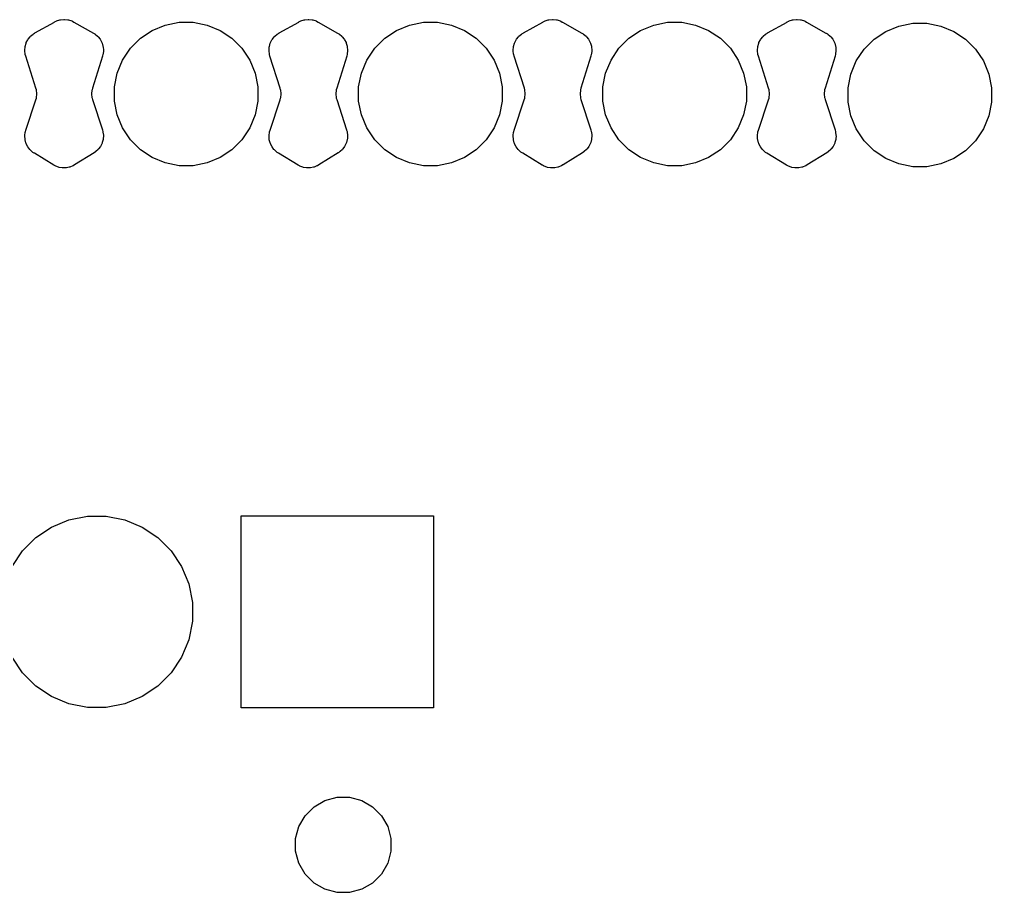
# Model space of a CAD drawing. Header units: millimetres. Extents: x 73.6 to 173.5, y -158 to -94.8.
# Drawn here: x 136.01 to 146.12, y -126.79 to -117.7 of the extents above; entities that cross this region are included whole.
import ezdxf

# ---------------------------------------------------------------- set-up
doc = ezdxf.new("R2010")
doc.units = ezdxf.units.MM
doc.layers.add('F.Mask', color=201, linetype='CONTINUOUS', true_color=0xd864ff)

msp = doc.modelspace()

# ---------------------------------------------------------------- linework, layer by layer
at = {"layer": 'F.Mask', "linetype": 'CONTINUOUS'}
for p, q in [((136.168544, -117.84104), (136.372284, -117.72658)), ((136.372284, -117.72658), (136.373131, -117.726118)), ((136.373131, -117.726118), (136.388575, -117.717935)), ((136.388575, -117.717935), (136.394401, -117.715494)), ((136.394401, -117.715494), (136.428134, -117.70483)), ((136.428134, -117.70483), (136.435159, -117.70338)), ((136.435159, -117.70338), (136.469987, -117.699867)), ((136.469987, -117.699867), (136.477156, -117.699883)), ((136.477156, -117.699883), (136.511977, -117.703559)), ((136.511977, -117.703559), (136.518987, -117.705038)), ((136.518987, -117.705038), (136.55266, -117.715856)), ((136.55266, -117.715856), (136.558515, -117.718345)), ((136.558515, -117.718345), (136.573912, -117.726617)), ((136.573912, -117.726617), (136.57461, -117.727003)), ((136.57461, -117.727003), (136.776067, -117.841467)), ((137.388452, -117.814468), (137.524286, -117.758204)), ((137.524286, -117.758204), (137.668487, -117.72952)), ((137.668487, -117.72952), (137.815513, -117.72952)), ((137.815513, -117.72952), (137.959714, -117.758204)), ((137.959714, -117.758204), (138.095548, -117.814468)), ((138.708544, -117.84104), (138.912284, -117.72658)), ((138.912284, -117.72658), (138.913131, -117.726118)), ((138.913131, -117.726118), (138.928575, -117.717935)), ((138.928575, -117.717935), (138.934401, -117.715494)), ((138.934401, -117.715494), (138.968134, -117.70483)), ((138.968134, -117.70483), (138.975159, -117.70338)), ((138.975159, -117.70338), (139.009987, -117.699867)), ((139.009987, -117.699867), (139.017156, -117.699883)), ((139.017156, -117.699883), (139.051977, -117.703559)), ((139.051977, -117.703559), (139.058987, -117.705038)), ((139.058987, -117.705038), (139.09266, -117.715856)), ((139.09266, -117.715856), (139.098515, -117.718345)), ((139.098515, -117.718345), (139.113912, -117.726617)), ((139.113912, -117.726617), (139.11461, -117.727003)), ((139.11461, -117.727003), (139.316067, -117.841467)), ((139.928452, -117.814468), (140.064286, -117.758204)), ((140.064286, -117.758204), (140.208487, -117.72952)), ((140.208487, -117.72952), (140.355513, -117.72952)), ((140.355513, -117.72952), (140.499714, -117.758204)), ((140.499714, -117.758204), (140.635548, -117.814468)), ((141.248544, -117.84104), (141.452284, -117.72658)), ((141.452284, -117.72658), (141.453131, -117.726118)), ((141.453131, -117.726118), (141.468575, -117.717935)), ((141.468575, -117.717935), (141.474401, -117.715494)), ((141.474401, -117.715494), (141.508134, -117.70483)), ((141.508134, -117.70483), (141.515159, -117.70338)), ((141.515159, -117.70338), (141.549987, -117.699867)), ((141.549987, -117.699867), (141.557156, -117.699883)), ((141.557156, -117.699883), (141.591977, -117.703559)), ((141.591977, -117.703559), (141.598987, -117.705038)), ((141.598987, -117.705038), (141.63266, -117.715856)), ((141.63266, -117.715856), (141.638515, -117.718345)), ((141.638515, -117.718345), (141.653912, -117.726617)), ((141.653912, -117.726617), (141.65461, -117.727003)), ((141.65461, -117.727003), (141.856067, -117.841467)), ((142.468452, -117.814468), (142.604286, -117.758204)), ((142.604286, -117.758204), (142.748487, -117.72952)), ((142.748487, -117.72952), (142.895513, -117.72952)), ((142.895513, -117.72952), (143.039714, -117.758204)), ((143.039714, -117.758204), (143.175548, -117.814468)), ((143.788544, -117.84104), (143.992284, -117.72658)), ((143.992284, -117.72658), (143.993131, -117.726118)), ((143.993131, -117.726118), (144.008575, -117.717935)), ((144.008575, -117.717935), (144.014401, -117.715494)), ((144.014401, -117.715494), (144.048134, -117.70483)), ((144.048134, -117.70483), (144.055159, -117.70338)), ((144.055159, -117.70338), (144.089987, -117.699867)), ((144.089987, -117.699867), (144.097156, -117.699883)), ((144.097156, -117.699883), (144.131977, -117.703559)), ((144.131977, -117.703559), (144.138987, -117.705038)), ((144.138987, -117.705038), (144.17266, -117.715856)), ((144.17266, -117.715856), (144.178515, -117.718345)), ((144.178515, -117.718345), (144.193912, -117.726617)), ((144.193912, -117.726617), (144.19461, -117.727003)), ((144.19461, -117.727003), (144.396067, -117.841467)), ((145.018452, -117.824468), (145.154286, -117.768204)), ((145.154286, -117.768204), (145.298487, -117.73952)), ((145.298487, -117.73952), (145.445513, -117.73952)), ((145.445513, -117.73952), (145.589714, -117.768204)), ((145.589714, -117.768204), (145.725548, -117.824468)), ((136.097794, -117.906261), (136.118385, -117.88018)), ((136.118385, -117.88018), (136.123104, -117.875273)), ((136.123104, -117.875273), (136.148639, -117.853447)), ((136.148639, -117.853447), (136.1535, -117.849965)), ((136.1535, -117.849965), (136.167787, -117.841478)), ((136.167787, -117.841478), (136.168544, -117.84104)), ((136.776067, -117.841467), (136.776775, -117.841881)), ((136.776775, -117.841881), (136.790879, -117.850331)), ((136.790879, -117.850331), (136.795694, -117.853804)), ((136.795694, -117.853804), (136.820921, -117.875483)), ((136.820921, -117.875483), (136.825588, -117.880352)), ((136.825588, -117.880352), (136.845955, -117.906199)), ((137.266205, -117.896151), (137.388452, -117.814468)), ((138.095548, -117.814468), (138.217795, -117.896151)), ((138.637794, -117.906261), (138.658385, -117.88018)), ((138.658385, -117.88018), (138.663104, -117.875273)), ((138.663104, -117.875273), (138.688639, -117.853447)), ((138.688639, -117.853447), (138.6935, -117.849965)), ((138.6935, -117.849965), (138.707787, -117.841478)), ((138.707787, -117.841478), (138.708544, -117.84104)), ((139.316067, -117.841467), (139.316775, -117.841881)), ((139.316775, -117.841881), (139.330879, -117.850331)), ((139.330879, -117.850331), (139.335694, -117.853804)), ((139.335694, -117.853804), (139.360921, -117.875483)), ((139.360921, -117.875483), (139.365588, -117.880352)), ((139.365588, -117.880352), (139.385955, -117.906199)), ((139.806205, -117.896151), (139.928452, -117.814468)), ((140.635548, -117.814468), (140.757795, -117.896151)), ((141.177794, -117.906261), (141.198385, -117.88018)), ((141.198385, -117.88018), (141.203104, -117.875273)), ((141.203104, -117.875273), (141.228639, -117.853447)), ((141.228639, -117.853447), (141.2335, -117.849965)), ((141.2335, -117.849965), (141.247787, -117.841478)), ((141.247787, -117.841478), (141.248544, -117.84104)), ((141.856067, -117.841467), (141.856775, -117.841881)), ((141.856775, -117.841881), (141.870879, -117.850331)), ((141.870879, -117.850331), (141.875694, -117.853804)), ((141.875694, -117.853804), (141.900921, -117.875483)), ((141.900921, -117.875483), (141.905588, -117.880352)), ((141.905588, -117.880352), (141.925955, -117.906199)), ((142.346205, -117.896151), (142.468452, -117.814468)), ((143.175548, -117.814468), (143.297795, -117.896151)), ((143.717794, -117.906261), (143.738385, -117.88018)), ((143.738385, -117.88018), (143.743104, -117.875273)), ((143.743104, -117.875273), (143.768639, -117.853447)), ((143.768639, -117.853447), (143.7735, -117.849965)), ((143.7735, -117.849965), (143.787787, -117.841478)), ((143.787787, -117.841478), (143.788544, -117.84104)), ((144.396067, -117.841467), (144.396775, -117.841881)), ((144.396775, -117.841881), (144.410879, -117.850331)), ((144.410879, -117.850331), (144.415694, -117.853804)), ((144.415694, -117.853804), (144.440921, -117.875483)), ((144.440921, -117.875483), (144.445588, -117.880352)), ((144.445588, -117.880352), (144.465955, -117.906199)), ((144.896205, -117.906151), (145.018452, -117.824468)), ((145.725548, -117.824468), (145.847795, -117.906151)), ((136.06341, -118.019668), (136.066151, -117.986541)), ((136.066151, -117.986541), (136.06737, -117.979851)), ((136.06737, -117.979851), (136.076482, -117.947903)), ((136.076482, -117.947903), (136.078979, -117.941565)), ((136.078979, -117.941565), (136.094118, -117.911986)), ((136.094118, -117.911986), (136.097794, -117.906261)), ((136.845955, -117.906199), (136.849603, -117.911883)), ((136.849603, -117.911883), (136.864619, -117.941161)), ((136.864619, -117.941161), (136.867102, -117.947431)), ((136.867102, -117.947431), (136.876206, -117.979052)), ((136.876206, -117.979052), (136.87744, -117.985699)), ((136.87744, -117.985699), (136.880292, -118.018474)), ((137.162242, -118.000114), (137.266205, -117.896151)), ((138.217795, -117.896151), (138.321758, -118.000114)), ((138.60341, -118.019668), (138.606151, -117.986541)), ((138.606151, -117.986541), (138.60737, -117.979851)), ((138.60737, -117.979851), (138.616482, -117.947903)), ((138.616482, -117.947903), (138.618979, -117.941565)), ((138.618979, -117.941565), (138.634118, -117.911986)), ((138.634118, -117.911986), (138.637794, -117.906261)), ((139.385955, -117.906199), (139.389603, -117.911883)), ((139.389603, -117.911883), (139.404619, -117.941161)), ((139.404619, -117.941161), (139.407102, -117.947431)), ((139.407102, -117.947431), (139.416206, -117.979052)), ((139.416206, -117.979052), (139.41744, -117.985699)), ((139.41744, -117.985699), (139.420292, -118.018474)), ((139.702242, -118.000114), (139.806205, -117.896151)), ((140.757795, -117.896151), (140.861758, -118.000114)), ((141.14341, -118.019668), (141.146151, -117.986541)), ((141.146151, -117.986541), (141.14737, -117.979851)), ((141.14737, -117.979851), (141.156482, -117.947903)), ((141.156482, -117.947903), (141.158979, -117.941565)), ((141.158979, -117.941565), (141.174118, -117.911986)), ((141.174118, -117.911986), (141.177794, -117.906261)), ((141.925955, -117.906199), (141.929603, -117.911883)), ((141.929603, -117.911883), (141.944619, -117.941161)), ((141.944619, -117.941161), (141.947102, -117.947431)), ((141.947102, -117.947431), (141.956206, -117.979052)), ((141.956206, -117.979052), (141.95744, -117.985699)), ((141.95744, -117.985699), (141.960292, -118.018474)), ((142.242242, -118.000114), (142.346205, -117.896151)), ((143.297795, -117.896151), (143.401758, -118.000114)), ((143.68341, -118.019668), (143.686151, -117.986541)), ((143.686151, -117.986541), (143.68737, -117.979851)), ((143.68737, -117.979851), (143.696482, -117.947903)), ((143.696482, -117.947903), (143.698979, -117.941565)), ((143.698979, -117.941565), (143.714118, -117.911986)), ((143.714118, -117.911986), (143.717794, -117.906261)), ((144.465955, -117.906199), (144.469603, -117.911883)), ((144.469603, -117.911883), (144.484619, -117.941161)), ((144.484619, -117.941161), (144.487102, -117.947431)), ((144.487102, -117.947431), (144.496206, -117.979052)), ((144.496206, -117.979052), (144.49744, -117.985699)), ((144.49744, -117.985699), (144.500292, -118.018474)), ((144.792242, -118.010114), (144.896205, -117.906151)), ((145.847795, -117.906151), (145.951758, -118.010114)), ((136.063512, -118.026464), (136.06341, -118.019668)), ((136.067289, -118.059843), (136.063512, -118.026464)), ((136.068467, -118.065708), (136.067289, -118.059843)), ((136.073122, -118.081665), (136.068467, -118.065708)), ((136.07335, -118.082412), (136.073122, -118.081665)), ((136.179185, -118.415039), (136.07335, -118.082412)), ((136.870825, -118.080801), (136.767111, -118.416341)), ((136.871088, -118.079908), (136.870825, -118.080801)), ((136.875558, -118.064104), (136.871088, -118.079908)), ((136.876679, -118.058313), (136.875558, -118.064104)), ((136.880224, -118.025219), (136.876679, -118.058313)), ((136.880292, -118.018474), (136.880224, -118.025219)), ((137.080559, -118.122361), (137.162242, -118.000114)), ((138.321758, -118.000114), (138.403441, -118.122361)), ((138.603512, -118.026464), (138.60341, -118.019668)), ((138.607289, -118.059843), (138.603512, -118.026464)), ((138.608467, -118.065708), (138.607289, -118.059843)), ((138.613122, -118.081665), (138.608467, -118.065708)), ((138.61335, -118.082412), (138.613122, -118.081665)), ((138.719185, -118.415039), (138.61335, -118.082412)), ((139.410825, -118.080801), (139.307111, -118.416341)), ((139.411088, -118.079908), (139.410825, -118.080801)), ((139.415558, -118.064104), (139.411088, -118.079908)), ((139.416679, -118.058313), (139.415558, -118.064104)), ((139.420224, -118.025219), (139.416679, -118.058313)), ((139.420292, -118.018474), (139.420224, -118.025219)), ((139.620559, -118.122361), (139.702242, -118.000114)), ((140.861758, -118.000114), (140.943441, -118.122361)), ((141.143512, -118.026464), (141.14341, -118.019668)), ((141.147289, -118.059843), (141.143512, -118.026464)), ((141.148467, -118.065708), (141.147289, -118.059843)), ((141.153122, -118.081665), (141.148467, -118.065708)), ((141.15335, -118.082412), (141.153122, -118.081665)), ((141.259185, -118.415039), (141.15335, -118.082412)), ((141.950825, -118.080801), (141.847111, -118.416341)), ((141.951088, -118.079908), (141.950825, -118.080801)), ((141.955558, -118.064104), (141.951088, -118.079908)), ((141.956679, -118.058313), (141.955558, -118.064104)), ((141.960224, -118.025219), (141.956679, -118.058313)), ((141.960292, -118.018474), (141.960224, -118.025219)), ((142.160559, -118.122361), (142.242242, -118.000114)), ((143.401758, -118.000114), (143.483441, -118.122361)), ((143.683512, -118.026464), (143.68341, -118.019668)), ((143.687289, -118.059843), (143.683512, -118.026464)), ((143.688467, -118.065708), (143.687289, -118.059843)), ((143.693122, -118.081665), (143.688467, -118.065708)), ((143.69335, -118.082412), (143.693122, -118.081665)), ((143.799185, -118.415039), (143.69335, -118.082412)), ((144.490825, -118.080801), (144.387111, -118.416341)), ((144.491088, -118.079908), (144.490825, -118.080801)), ((144.495558, -118.064104), (144.491088, -118.079908)), ((144.496679, -118.058313), (144.495558, -118.064104)), ((144.500224, -118.025219), (144.496679, -118.058313)), ((144.500292, -118.018474), (144.500224, -118.025219)), ((144.710559, -118.132361), (144.792242, -118.010114)), ((145.951758, -118.010114), (146.033441, -118.132361)), ((137.024295, -118.258195), (137.080559, -118.122361)), ((138.403441, -118.122361), (138.459705, -118.258195)), ((139.564295, -118.258195), (139.620559, -118.122361)), ((140.943441, -118.122361), (140.999705, -118.258195)), ((142.104295, -118.258195), (142.160559, -118.122361)), ((143.483441, -118.122361), (143.539705, -118.258195)), ((144.654295, -118.268195), (144.710559, -118.132361)), ((146.033441, -118.132361), (146.089705, -118.268195)), ((136.995611, -118.402396), (137.024295, -118.258195)), ((138.459705, -118.258195), (138.488389, -118.402396)), ((139.535611, -118.402396), (139.564295, -118.258195)), ((140.999705, -118.258195), (141.028389, -118.402396)), ((142.075611, -118.402396), (142.104295, -118.258195)), ((143.539705, -118.258195), (143.568389, -118.402396)), ((144.625611, -118.412396), (144.654295, -118.268195)), ((146.089705, -118.268195), (146.118389, -118.412396)), ((136.184099, -118.431995), (136.179185, -118.415039)), ((136.18514, -118.43739), (136.184099, -118.431995)), ((136.184728, -118.513164), (136.188562, -118.478434)), ((136.188596, -118.472158), (136.18514, -118.43739)), ((136.188562, -118.478434), (136.188596, -118.472158)), ((136.761428, -118.438227), (136.758173, -118.472217)), ((136.758173, -118.472217), (136.758214, -118.478351)), ((136.758214, -118.478351), (136.761921, -118.512281)), ((136.762425, -118.432913), (136.761428, -118.438227)), ((136.767111, -118.416341), (136.762425, -118.432913)), ((136.995611, -118.549422), (136.995611, -118.402396)), ((138.488389, -118.402396), (138.488389, -118.549422)), ((138.724099, -118.431995), (138.719185, -118.415039)), ((138.72514, -118.43739), (138.724099, -118.431995)), ((138.724728, -118.513164), (138.728562, -118.478434)), ((138.728596, -118.472158), (138.72514, -118.43739)), ((138.728562, -118.478434), (138.728596, -118.472158)), ((139.301428, -118.438227), (139.298173, -118.472217)), ((139.298173, -118.472217), (139.298214, -118.478351)), ((139.298214, -118.478351), (139.301921, -118.512281)), ((139.302425, -118.432913), (139.301428, -118.438227)), ((139.307111, -118.416341), (139.302425, -118.432913)), ((139.535611, -118.549422), (139.535611, -118.402396)), ((141.028389, -118.402396), (141.028389, -118.549422)), ((141.264099, -118.431995), (141.259185, -118.415039)), ((141.26514, -118.43739), (141.264099, -118.431995)), ((141.264728, -118.513164), (141.268562, -118.478434)), ((141.268596, -118.472158), (141.26514, -118.43739)), ((141.268562, -118.478434), (141.268596, -118.472158)), ((141.841428, -118.438227), (141.838173, -118.472217)), ((141.838173, -118.472217), (141.838214, -118.478351)), ((141.838214, -118.478351), (141.841921, -118.512281)), ((141.842425, -118.432913), (141.841428, -118.438227)), ((141.847111, -118.416341), (141.842425, -118.432913)), ((142.075611, -118.549422), (142.075611, -118.402396)), ((143.568389, -118.402396), (143.568389, -118.549422)), ((143.804099, -118.431995), (143.799185, -118.415039)), ((143.80514, -118.43739), (143.804099, -118.431995)), ((143.804728, -118.513164), (143.808562, -118.478434)), ((143.808596, -118.472158), (143.80514, -118.43739)), ((143.808562, -118.478434), (143.808596, -118.472158)), ((144.381428, -118.438227), (144.378173, -118.472217)), ((144.378173, -118.472217), (144.378214, -118.478351)), ((144.378214, -118.478351), (144.381921, -118.512281)), ((144.382425, -118.432913), (144.381428, -118.438227)), ((144.387111, -118.416341), (144.382425, -118.432913)), ((144.625611, -118.559422), (144.625611, -118.412396)), ((146.118389, -118.412396), (146.118389, -118.559422)), ((136.073875, -118.852407), (136.178526, -118.535465)), ((136.178526, -118.535465), (136.183629, -118.518547)), ((136.183629, -118.518547), (136.184728, -118.513164)), ((136.761921, -118.512281), (136.762989, -118.517583)), ((136.762989, -118.517583), (136.767903, -118.534108)), ((136.767903, -118.534108), (136.870205, -118.850039)), ((137.024295, -118.693623), (136.995611, -118.549422)), ((138.488389, -118.549422), (138.459705, -118.693623)), ((138.613875, -118.852407), (138.718526, -118.535465)), ((138.718526, -118.535465), (138.723629, -118.518547)), ((138.723629, -118.518547), (138.724728, -118.513164)), ((139.301921, -118.512281), (139.302989, -118.517583)), ((139.302989, -118.517583), (139.307903, -118.534108)), ((139.307903, -118.534108), (139.410205, -118.850039)), ((139.564295, -118.693623), (139.535611, -118.549422)), ((141.028389, -118.549422), (140.999705, -118.693623)), ((141.153875, -118.852407), (141.258526, -118.535465)), ((141.258526, -118.535465), (141.263629, -118.518547)), ((141.263629, -118.518547), (141.264728, -118.513164)), ((141.841921, -118.512281), (141.842989, -118.517583)), ((141.842989, -118.517583), (141.847903, -118.534108)), ((141.847903, -118.534108), (141.950205, -118.850039)), ((142.104295, -118.693623), (142.075611, -118.549422)), ((143.568389, -118.549422), (143.539705, -118.693623)), ((143.693875, -118.852407), (143.798526, -118.535465)), ((143.798526, -118.535465), (143.803629, -118.518547)), ((143.803629, -118.518547), (143.804728, -118.513164)), ((144.381921, -118.512281), (144.382989, -118.517583)), ((144.382989, -118.517583), (144.387903, -118.534108)), ((144.387903, -118.534108), (144.490205, -118.850039)), ((144.654295, -118.703623), (144.625611, -118.559422)), ((146.118389, -118.559422), (146.089705, -118.703623)), ((137.080559, -118.829457), (137.024295, -118.693623)), ((138.459705, -118.693623), (138.403441, -118.829457)), ((139.620559, -118.829457), (139.564295, -118.693623)), ((140.999705, -118.693623), (140.943441, -118.829457)), ((142.160559, -118.829457), (142.104295, -118.693623)), ((143.539705, -118.693623), (143.483441, -118.829457)), ((144.710559, -118.839457), (144.654295, -118.703623)), ((146.089705, -118.703623), (146.033441, -118.839457)), ((136.063403, -118.907265), (136.06757, -118.874559)), ((136.06757, -118.874559), (136.068846, -118.868664)), ((136.068846, -118.868664), (136.073663, -118.853069)), ((136.073663, -118.853069), (136.073875, -118.852407)), ((136.870205, -118.850039), (136.870446, -118.850813)), ((136.870446, -118.850813), (136.875044, -118.866228)), ((136.875044, -118.866228), (136.876237, -118.871911)), ((136.876237, -118.871911), (136.88026, -118.904222)), ((136.88026, -118.904222), (136.880452, -118.910824)), ((137.162242, -118.951704), (137.080559, -118.829457)), ((138.403441, -118.829457), (138.321758, -118.951704)), ((138.603403, -118.907265), (138.60757, -118.874559)), ((138.60757, -118.874559), (138.608846, -118.868664)), ((138.608846, -118.868664), (138.613663, -118.853069)), ((138.613663, -118.853069), (138.613875, -118.852407)), ((139.410205, -118.850039), (139.410446, -118.850813)), ((139.410446, -118.850813), (139.415044, -118.866228)), ((139.415044, -118.866228), (139.416237, -118.871911)), ((139.416237, -118.871911), (139.42026, -118.904222)), ((139.42026, -118.904222), (139.420452, -118.910824)), ((139.702242, -118.951704), (139.620559, -118.829457)), ((140.943441, -118.829457), (140.861758, -118.951704)), ((141.143403, -118.907265), (141.14757, -118.874559)), ((141.14757, -118.874559), (141.148846, -118.868664)), ((141.148846, -118.868664), (141.153663, -118.853069)), ((141.153663, -118.853069), (141.153875, -118.852407)), ((141.950205, -118.850039), (141.950446, -118.850813)), ((141.950446, -118.850813), (141.955044, -118.866228)), ((141.955044, -118.866228), (141.956237, -118.871911)), ((141.956237, -118.871911), (141.96026, -118.904222)), ((141.96026, -118.904222), (141.960452, -118.910824)), ((142.242242, -118.951704), (142.160559, -118.829457)), ((143.483441, -118.829457), (143.401758, -118.951704)), ((143.683403, -118.907265), (143.68757, -118.874559)), ((143.68757, -118.874559), (143.688846, -118.868664)), ((143.688846, -118.868664), (143.693663, -118.853069)), ((143.693663, -118.853069), (143.693875, -118.852407)), ((144.490205, -118.850039), (144.490446, -118.850813)), ((144.490446, -118.850813), (144.495044, -118.866228)), ((144.495044, -118.866228), (144.496237, -118.871911)), ((144.496237, -118.871911), (144.50026, -118.904222)), ((144.50026, -118.904222), (144.500452, -118.910824)), ((144.792242, -118.961704), (144.710559, -118.839457)), ((146.033441, -118.839457), (145.951758, -118.961704)), ((136.063198, -118.913963), (136.063403, -118.907265)), ((136.065334, -118.946585), (136.063198, -118.913963)), ((136.066408, -118.953185), (136.065334, -118.946585)), ((136.074733, -118.984806), (136.066408, -118.953185)), ((136.077049, -118.991083), (136.074733, -118.984806)), ((136.091251, -119.020519), (136.077049, -118.991083)), ((136.866906, -118.986868), (136.853068, -119.015944)), ((136.869171, -118.980655), (136.866906, -118.986868)), ((136.877291, -118.949486), (136.869171, -118.980655)), ((136.878345, -118.942962), (136.877291, -118.949486)), ((136.880452, -118.910824), (136.878345, -118.942962)), ((137.266205, -119.055667), (137.162242, -118.951704)), ((138.321758, -118.951704), (138.217795, -119.055667)), ((138.603198, -118.913963), (138.603403, -118.907265)), ((138.605334, -118.946585), (138.603198, -118.913963)), ((138.606408, -118.953185), (138.605334, -118.946585)), ((138.614733, -118.984806), (138.606408, -118.953185)), ((138.617049, -118.991083), (138.614733, -118.984806)), ((138.631251, -119.020519), (138.617049, -118.991083)), ((139.406906, -118.986868), (139.393068, -119.015944)), ((139.409171, -118.980655), (139.406906, -118.986868)), ((139.417291, -118.949486), (139.409171, -118.980655)), ((139.418345, -118.942962), (139.417291, -118.949486)), ((139.420452, -118.910824), (139.418345, -118.942962)), ((139.806205, -119.055667), (139.702242, -118.951704)), ((140.861758, -118.951704), (140.757795, -119.055667)), ((141.143198, -118.913963), (141.143403, -118.907265)), ((141.145334, -118.946585), (141.143198, -118.913963)), ((141.146408, -118.953185), (141.145334, -118.946585)), ((141.154733, -118.984806), (141.146408, -118.953185)), ((141.157049, -118.991083), (141.154733, -118.984806)), ((141.171251, -119.020519), (141.157049, -118.991083)), ((141.946906, -118.986868), (141.933068, -119.015944)), ((141.949171, -118.980655), (141.946906, -118.986868)), ((141.957291, -118.949486), (141.949171, -118.980655)), ((141.958345, -118.942962), (141.957291, -118.949486)), ((141.960452, -118.910824), (141.958345, -118.942962)), ((142.346205, -119.055667), (142.242242, -118.951704)), ((143.401758, -118.951704), (143.297795, -119.055667)), ((143.683198, -118.913963), (143.683403, -118.907265)), ((143.685334, -118.946585), (143.683198, -118.913963)), ((143.686408, -118.953185), (143.685334, -118.946585)), ((143.694733, -118.984806), (143.686408, -118.953185)), ((143.697049, -118.991083), (143.694733, -118.984806)), ((143.711251, -119.020519), (143.697049, -118.991083)), ((144.486906, -118.986868), (144.473068, -119.015944)), ((144.489171, -118.980655), (144.486906, -118.986868)), ((144.497291, -118.949486), (144.489171, -118.980655)), ((144.498345, -118.942962), (144.497291, -118.949486)), ((144.500452, -118.910824), (144.498345, -118.942962)), ((144.896205, -119.065667), (144.792242, -118.961704)), ((145.951758, -118.961704), (145.847795, -119.065667)), ((136.094727, -119.026245), (136.091251, -119.020519)), ((136.11429, -119.052433), (136.094727, -119.026245)), ((136.118798, -119.057393), (136.11429, -119.052433)), ((136.143244, -119.079585), (136.118798, -119.057393)), ((136.147947, -119.083179), (136.143244, -119.079585)), ((136.161779, -119.092004), (136.147947, -119.083179)), ((136.162334, -119.09235), (136.161779, -119.092004)), ((136.365477, -119.215605), (136.162334, -119.09235)), ((136.783619, -119.087533), (136.581019, -119.214158)), ((136.784333, -119.087075), (136.783619, -119.087533)), ((136.797777, -119.078229), (136.784333, -119.087075)), ((136.80233, -119.074659), (136.797777, -119.078229)), ((136.826215, -119.052503), (136.80233, -119.074659)), ((136.830603, -119.047582), (136.826215, -119.052503)), ((136.849672, -119.021624), (136.830603, -119.047582)), ((136.853068, -119.015944), (136.849672, -119.021624)), ((137.388452, -119.13735), (137.266205, -119.055667)), ((138.217795, -119.055667), (138.095548, -119.13735)), ((138.634727, -119.026245), (138.631251, -119.020519)), ((138.65429, -119.052433), (138.634727, -119.026245)), ((138.658798, -119.057393), (138.65429, -119.052433)), ((138.683244, -119.079585), (138.658798, -119.057393)), ((138.687947, -119.083179), (138.683244, -119.079585)), ((138.701779, -119.092004), (138.687947, -119.083179)), ((138.702334, -119.09235), (138.701779, -119.092004)), ((138.905477, -119.215605), (138.702334, -119.09235)), ((139.323619, -119.087533), (139.121019, -119.214158)), ((139.324333, -119.087075), (139.323619, -119.087533)), ((139.337777, -119.078229), (139.324333, -119.087075)), ((139.34233, -119.074659), (139.337777, -119.078229)), ((139.366215, -119.052503), (139.34233, -119.074659)), ((139.370603, -119.047582), (139.366215, -119.052503)), ((139.389672, -119.021624), (139.370603, -119.047582)), ((139.393068, -119.015944), (139.389672, -119.021624)), ((139.928452, -119.13735), (139.806205, -119.055667)), ((140.757795, -119.055667), (140.635548, -119.13735)), ((141.174727, -119.026245), (141.171251, -119.020519)), ((141.19429, -119.052433), (141.174727, -119.026245)), ((141.198798, -119.057393), (141.19429, -119.052433)), ((141.223244, -119.079585), (141.198798, -119.057393)), ((141.227947, -119.083179), (141.223244, -119.079585)), ((141.241779, -119.092004), (141.227947, -119.083179)), ((141.242334, -119.09235), (141.241779, -119.092004)), ((141.445477, -119.215605), (141.242334, -119.09235)), ((141.863619, -119.087533), (141.661019, -119.214158)), ((141.864333, -119.087075), (141.863619, -119.087533)), ((141.877777, -119.078229), (141.864333, -119.087075)), ((141.88233, -119.074659), (141.877777, -119.078229)), ((141.906215, -119.052503), (141.88233, -119.074659)), ((141.910603, -119.047582), (141.906215, -119.052503)), ((141.929672, -119.021624), (141.910603, -119.047582)), ((141.933068, -119.015944), (141.929672, -119.021624)), ((142.468452, -119.13735), (142.346205, -119.055667)), ((143.297795, -119.055667), (143.175548, -119.13735)), ((143.714727, -119.026245), (143.711251, -119.020519)), ((143.73429, -119.052433), (143.714727, -119.026245)), ((143.738798, -119.057393), (143.73429, -119.052433)), ((143.763244, -119.079585), (143.738798, -119.057393)), ((143.767947, -119.083179), (143.763244, -119.079585)), ((143.781779, -119.092004), (143.767947, -119.083179)), ((143.782334, -119.09235), (143.781779, -119.092004)), ((143.985477, -119.215605), (143.782334, -119.09235)), ((144.403619, -119.087533), (144.201019, -119.214158)), ((144.404333, -119.087075), (144.403619, -119.087533)), ((144.417777, -119.078229), (144.404333, -119.087075)), ((144.42233, -119.074659), (144.417777, -119.078229)), ((144.446215, -119.052503), (144.42233, -119.074659)), ((144.450603, -119.047582), (144.446215, -119.052503)), ((144.469672, -119.021624), (144.450603, -119.047582)), ((144.473068, -119.015944), (144.469672, -119.021624)), ((145.018452, -119.14735), (144.896205, -119.065667)), ((145.847795, -119.065667), (145.725548, -119.14735)), ((137.524286, -119.193614), (137.388452, -119.13735)), ((137.668487, -119.222298), (137.524286, -119.193614)), ((137.959714, -119.193614), (137.815513, -119.222298)), ((138.095548, -119.13735), (137.959714, -119.193614)), ((140.064286, -119.193614), (139.928452, -119.13735)), ((140.208487, -119.222298), (140.064286, -119.193614)), ((140.499714, -119.193614), (140.355513, -119.222298)), ((140.635548, -119.13735), (140.499714, -119.193614)), ((142.604286, -119.193614), (142.468452, -119.13735)), ((142.748487, -119.222298), (142.604286, -119.193614)), ((143.039714, -119.193614), (142.895513, -119.222298)), ((143.175548, -119.13735), (143.039714, -119.193614)), ((145.154286, -119.203614), (145.018452, -119.14735)), ((145.298487, -119.232298), (145.154286, -119.203614)), ((145.589714, -119.203614), (145.445513, -119.232298)), ((145.725548, -119.14735), (145.589714, -119.203614)), ((136.366131, -119.215992), (136.365477, -119.215605)), ((136.379697, -119.223803), (136.366131, -119.215992)), ((136.384787, -119.226211), (136.379697, -119.223803)), ((136.414383, -119.237396), (136.384787, -119.226211)), ((136.420575, -119.239106), (136.414383, -119.237396)), ((136.451393, -119.244631), (136.420575, -119.239106)), ((136.457775, -119.245177), (136.451393, -119.244631)), ((136.489087, -119.244971), (136.457775, -119.245177)), ((136.495458, -119.24434), (136.489087, -119.244971)), ((136.526215, -119.238407), (136.495458, -119.24434)), ((136.532368, -119.23662), (136.526215, -119.238407)), ((136.561817, -119.225043), (136.532368, -119.23662)), ((136.566864, -119.222573), (136.561817, -119.225043)), ((136.580373, -119.214551), (136.566864, -119.222573)), ((136.581019, -119.214158), (136.580373, -119.214551)), ((137.815513, -119.222298), (137.668487, -119.222298)), ((138.906131, -119.215992), (138.905477, -119.215605)), ((138.919697, -119.223803), (138.906131, -119.215992)), ((138.924787, -119.226211), (138.919697, -119.223803)), ((138.954383, -119.237396), (138.924787, -119.226211)), ((138.960575, -119.239106), (138.954383, -119.237396)), ((138.991393, -119.244631), (138.960575, -119.239106)), ((138.997775, -119.245177), (138.991393, -119.244631)), ((139.029087, -119.244971), (138.997775, -119.245177)), ((139.035458, -119.24434), (139.029087, -119.244971)), ((139.066215, -119.238407), (139.035458, -119.24434)), ((139.072368, -119.23662), (139.066215, -119.238407)), ((139.101817, -119.225043), (139.072368, -119.23662)), ((139.106864, -119.222573), (139.101817, -119.225043)), ((139.120373, -119.214551), (139.106864, -119.222573)), ((139.121019, -119.214158), (139.120373, -119.214551)), ((140.355513, -119.222298), (140.208487, -119.222298)), ((141.446131, -119.215992), (141.445477, -119.215605)), ((141.459697, -119.223803), (141.446131, -119.215992)), ((141.464787, -119.226211), (141.459697, -119.223803)), ((141.494383, -119.237396), (141.464787, -119.226211)), ((141.500575, -119.239106), (141.494383, -119.237396)), ((141.531393, -119.244631), (141.500575, -119.239106)), ((141.537775, -119.245177), (141.531393, -119.244631)), ((141.569087, -119.244971), (141.537775, -119.245177)), ((141.575458, -119.24434), (141.569087, -119.244971)), ((141.606215, -119.238407), (141.575458, -119.24434)), ((141.612368, -119.23662), (141.606215, -119.238407)), ((141.641817, -119.225043), (141.612368, -119.23662)), ((141.646864, -119.222573), (141.641817, -119.225043)), ((141.660373, -119.214551), (141.646864, -119.222573)), ((141.661019, -119.214158), (141.660373, -119.214551)), ((142.895513, -119.222298), (142.748487, -119.222298)), ((143.986131, -119.215992), (143.985477, -119.215605)), ((143.999697, -119.223803), (143.986131, -119.215992)), ((144.004787, -119.226211), (143.999697, -119.223803)), ((144.034383, -119.237396), (144.004787, -119.226211)), ((144.040575, -119.239106), (144.034383, -119.237396)), ((144.071393, -119.244631), (144.040575, -119.239106)), ((144.077775, -119.245177), (144.071393, -119.244631)), ((144.109087, -119.244971), (144.077775, -119.245177)), ((144.115458, -119.24434), (144.109087, -119.244971)), ((144.146215, -119.238407), (144.115458, -119.24434)), ((144.152368, -119.23662), (144.146215, -119.238407)), ((144.181817, -119.225043), (144.152368, -119.23662)), ((144.186864, -119.222573), (144.181817, -119.225043)), ((144.200373, -119.214551), (144.186864, -119.222573)), ((144.201019, -119.214158), (144.200373, -119.214551)), ((145.445513, -119.232298), (145.298487, -119.232298)), ((136.341003, -122.982379), (136.522115, -122.90736)), ((136.522115, -122.90736), (136.714383, -122.869115)), ((136.714383, -122.869115), (136.910417, -122.869115)), ((136.910417, -122.869115), (137.102685, -122.90736)), ((137.102685, -122.90736), (137.283797, -122.982379)), ((138.3124, -124.8643), (138.3124, -122.8643)), ((138.3124, -122.8643), (140.3124, -122.8643)), ((140.3124, -122.8643), (140.3124, -124.8643)), ((136.178007, -123.09129), (136.341003, -122.982379)), ((137.283797, -122.982379), (137.446793, -123.09129)), ((136.03939, -123.229907), (136.178007, -123.09129)), ((137.446793, -123.09129), (137.58541, -123.229907)), ((135.930479, -123.392903), (136.03939, -123.229907)), ((137.58541, -123.229907), (137.694321, -123.392903)), ((137.694321, -123.392903), (137.76934, -123.574015)), ((137.76934, -123.574015), (137.807585, -123.766283)), ((137.807585, -123.766283), (137.807585, -123.962317)), ((137.807585, -123.962317), (137.76934, -124.154585)), ((137.76934, -124.154585), (137.694321, -124.335697)), ((136.03939, -124.498693), (135.930479, -124.335697)), ((137.694321, -124.335697), (137.58541, -124.498693)), ((136.178007, -124.63731), (136.03939, -124.498693)), ((137.58541, -124.498693), (137.446793, -124.63731)), ((136.341003, -124.746221), (136.178007, -124.63731)), ((137.446793, -124.63731), (137.283797, -124.746221)), ((136.522115, -124.82124), (136.341003, -124.746221)), ((137.283797, -124.746221), (137.102685, -124.82124)), ((136.714383, -124.859485), (136.522115, -124.82124)), ((136.910417, -124.859485), (136.714383, -124.859485)), ((137.102685, -124.82124), (136.910417, -124.859485)), ((140.3124, -124.8643), (138.3124, -124.8643)), ((139.071519, -125.893323), (139.184558, -125.82806)), ((139.184558, -125.82806), (139.310637, -125.794278)), ((139.310637, -125.794278), (139.441163, -125.794278)), ((139.441163, -125.794278), (139.567242, -125.82806)), ((139.567242, -125.82806), (139.680281, -125.893323)), ((138.979223, -125.985619), (139.071519, -125.893323)), ((139.680281, -125.893323), (139.772577, -125.985619)), ((138.91396, -126.098658), (138.979223, -125.985619)), ((139.772577, -125.985619), (139.83784, -126.098658)), ((138.880178, -126.224737), (138.91396, -126.098658)), ((139.83784, -126.098658), (139.871622, -126.224737)), ((138.880178, -126.355263), (138.880178, -126.224737)), ((139.871622, -126.224737), (139.871622, -126.355263)), ((138.91396, -126.481342), (138.880178, -126.355263)), ((139.871622, -126.355263), (139.83784, -126.481342)), ((138.979223, -126.594381), (138.91396, -126.481342)), ((139.83784, -126.481342), (139.772577, -126.594381)), ((139.071519, -126.686677), (138.979223, -126.594381)), ((139.184558, -126.75194), (139.071519, -126.686677)), ((139.680281, -126.686677), (139.567242, -126.75194)), ((139.772577, -126.594381), (139.680281, -126.686677)), ((139.310637, -126.785722), (139.184558, -126.75194)), ((139.441163, -126.785722), (139.310637, -126.785722)), ((139.567242, -126.75194), (139.441163, -126.785722))]:
    msp.add_line(p, q, dxfattribs=at)

doc.saveas('drawing.dxf')
